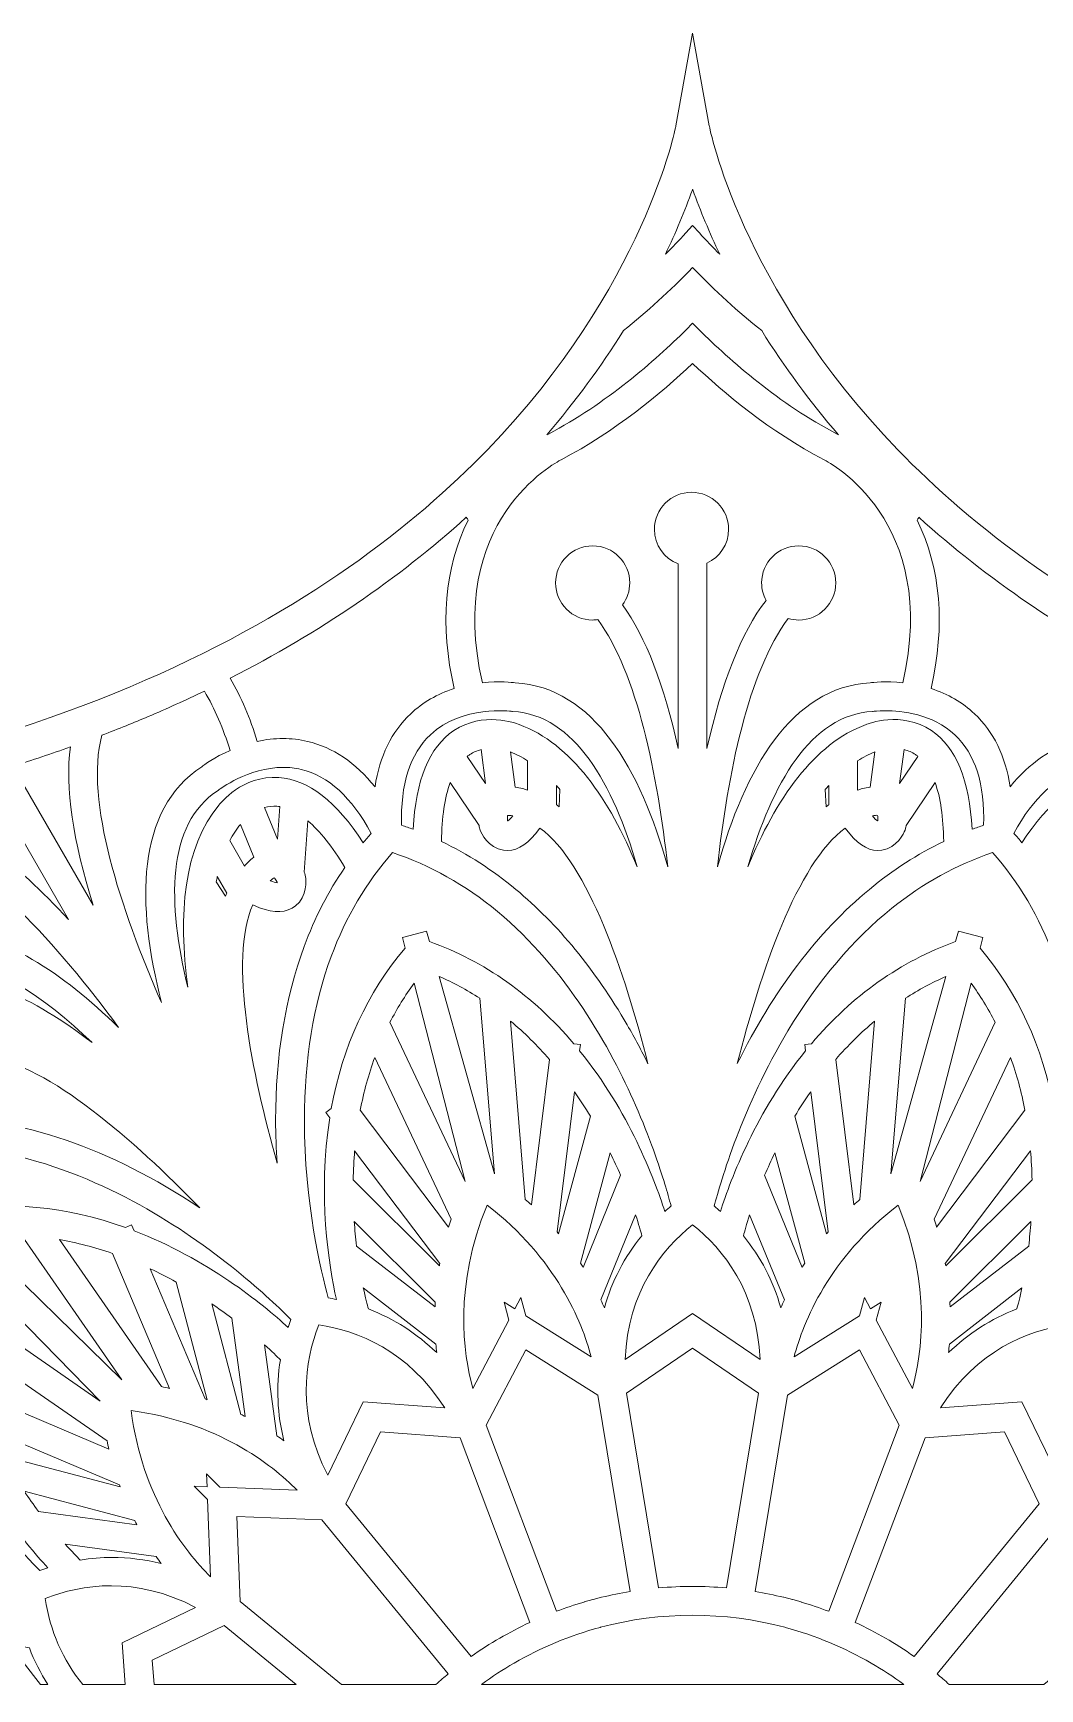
# Model space of a CAD drawing. Extents: x 207 to 1713, y -1033 to -34.
# Drawn here: x 1229.2 to 1391.5, y -301.2 to -34.3 of the extents above; entities that cross this region are included whole.
import ezdxf

# ---------------------------------------------------------------- set-up
doc = ezdxf.new("R2010")
doc.units = 0
doc.header["$MEASUREMENT"] = 0
doc.layers.add('Layer 1', color=7, linetype='Continuous', lineweight=0)

# ---------------------------------------------------------------- blocks, each defined once
blk = doc.blocks.new('Block_6')
at = {"layer": 'Layer 1'}
for points, knots in [([(1712.47, -303.02), (1712.44, -302.59), (1709.79, -269.26), (1685.66, -235.3), (1671.5, -215.36), (1652.81, -199.09), (1630.13, -186.93), (1601.89, -171.79), (1567.35, -163.04), (1527.46, -160.92), (1439.06, -156.22), (1392.28, -126.01), (1368.61, -101.48), (1343.25, -75.2), (1338.27, -49.52), (1338.22, -49.27), (1338.22, -49.27), (1335.54, -34.34), (1335.54, -34.34), (1335.54, -34.34), (1332.85, -49.27), (1332.85, -49.27), (1332.8, -49.52), (1327.82, -75.2), (1302.46, -101.48), (1278.79, -126.01), (1232.01, -156.22), (1143.61, -160.92), (1103.72, -163.04), (1069.18, -171.79), (1040.94, -186.93), (1018.26, -199.09), (999.57, -215.36), (985.41, -235.3), (961.24, -269.31), (958.62, -302.69), (958.6, -303.02), (958.6, -303.02), (958.39, -305.95), (958.39, -305.95), (958.39, -305.95), (1712.68, -305.95), (1712.68, -305.95), (1712.68, -305.95), (1712.47, -303.02), (1712.47, -303.02)], [0, 0, 0, 0, 1, 1, 1, 2, 2, 2, 3, 3, 3, 4, 4, 4, 5, 5, 5, 6, 6, 6, 7, 7, 7, 8, 8, 8, 9, 9, 9, 10, 10, 10, 11, 11, 11, 12, 12, 12, 13, 13, 13, 14, 14, 14, 15, 15, 15, 15]), ([(1335.5, -59.57), (1335.51, -59.56), (1335.52, -59.54), (1335.54, -59.52), (1335.55, -59.54), (1335.56, -59.55), (1335.57, -59.57), (1336.8, -63.02), (1338.26, -66.5), (1339.92, -69.99), (1338.82, -68.87), (1337.72, -67.73), (1336.64, -66.55), (1336.64, -66.55), (1335.54, -65.35), (1335.54, -65.35), (1335.54, -65.35), (1334.44, -66.55), (1334.44, -66.55), (1333.35, -67.73), (1332.25, -68.87), (1331.15, -69.99), (1332.81, -66.51), (1334.27, -63.02), (1335.5, -59.57)], [0, 0, 0, 0, 1, 1, 1, 2, 2, 2, 3, 3, 3, 4, 4, 4, 5, 5, 5, 6, 6, 6, 7, 7, 7, 8, 8, 8, 8]), ([(1335.54, -72.13), (1339.18, -75.89), (1342.92, -79.3), (1346.68, -82.28), (1350.31, -88.1), (1354.46, -93.74), (1359.05, -99.09), (1358.91, -99.01), (1358.83, -98.97), (1358.83, -98.97), (1349.51, -94.09), (1341.59, -87.13), (1336.59, -82.15), (1336.59, -82.15), (1335.54, -81.1), (1335.54, -81.1), (1335.54, -81.1), (1334.48, -82.15), (1334.48, -82.15), (1329.48, -87.13), (1321.56, -94.09), (1312.28, -98.95), (1312.28, -98.95), (1312.19, -99), (1312.02, -99.09), (1316.61, -93.74), (1320.76, -88.1), (1324.39, -82.29), (1328.15, -79.3), (1331.89, -75.89), (1335.54, -72.13)], [0, 0, 0, 0, 1, 1, 1, 2, 2, 2, 3, 3, 3, 4, 4, 4, 5, 5, 5, 6, 6, 6, 7, 7, 7, 8, 8, 8, 9, 9, 9, 10, 10, 10, 10]), ([(1314.34, -103.11), (1314.34, -103.11), (1314.37, -103.09), (1314.37, -103.09), (1323.05, -98.55), (1330.51, -92.33), (1335.54, -87.59), (1340.56, -92.33), (1348.02, -98.55), (1356.73, -103.11), (1357.51, -103.5), (1375.45, -112.87), (1369.43, -139.04), (1366.68, -138.74), (1364.59, -138.98), (1364.15, -139.04), (1351.46, -139.78), (1343.97, -152.91), (1339.54, -168.72), (1341.2, -153.72), (1344.49, -137.27), (1350.96, -128.68), (1351.49, -128.84), (1352.06, -128.93), (1352.64, -128.93), (1355.93, -128.93), (1358.62, -126.25), (1358.62, -122.95), (1358.62, -119.65), (1355.93, -116.97), (1352.64, -116.97), (1349.34, -116.97), (1346.66, -119.65), (1346.66, -122.95), (1346.66, -123.97), (1346.92, -124.92), (1347.37, -125.76), (1343.38, -130.99), (1340.2, -138.97), (1337.85, -149.63), (1337.85, -149.63), (1337.85, -119.74), (1337.85, -119.74), (1339.91, -118.8), (1341.34, -116.72), (1341.34, -114.31), (1341.34, -111.02), (1338.66, -108.34), (1335.36, -108.34), (1332.07, -108.34), (1329.38, -111.02), (1329.38, -114.31), (1329.38, -116.86), (1330.98, -119.03), (1333.22, -119.89), (1333.22, -119.89), (1333.22, -149.63), (1333.22, -149.63), (1330.98, -139.45), (1327.98, -131.71), (1324.25, -126.48), (1324.97, -125.49), (1325.41, -124.27), (1325.41, -122.95), (1325.41, -119.65), (1322.73, -116.97), (1319.43, -116.97), (1316.13, -116.97), (1313.45, -119.65), (1313.45, -122.95), (1313.45, -126.25), (1316.13, -128.93), (1319.43, -128.93), (1319.71, -128.93), (1319.98, -128.9), (1320.25, -128.87), (1326.63, -137.5), (1329.88, -153.83), (1331.53, -168.71), (1327.11, -152.91), (1319.61, -139.78), (1306.92, -139.04), (1306.48, -138.98), (1304.39, -138.74), (1301.65, -139.04), (1295.63, -112.92), (1313.51, -103.53), (1314.34, -103.11)], [0, 0, 0, 0, 1, 1, 1, 2, 2, 2, 3, 3, 3, 4, 4, 4, 5, 5, 5, 6, 6, 6, 7, 7, 7, 8, 8, 8, 9, 9, 9, 10, 10, 10, 11, 11, 11, 12, 12, 12, 13, 13, 13, 14, 14, 14, 15, 15, 15, 16, 16, 16, 17, 17, 17, 18, 18, 18, 19, 19, 19, 20, 20, 20, 21, 21, 21, 22, 22, 22, 23, 23, 23, 24, 24, 24, 25, 25, 25, 26, 26, 26, 27, 27, 27, 28, 28, 28, 29, 29, 29, 29]), ([(1297.1, -139.98), (1294.39, -140.85), (1292.03, -142.21), (1290.09, -144.04), (1287.02, -146.92), (1285.1, -150.87), (1284.34, -155.81), (1281.21, -151.91), (1277.57, -149.45), (1273.47, -148.49), (1272.18, -148.18), (1270.85, -148.03), (1269.49, -148.03), (1268.14, -148.03), (1266.76, -148.18), (1265.37, -148.49), (1264.22, -144.77), (1262.76, -141.36), (1261.01, -138.31), (1275.34, -130.99), (1288.12, -122.27), (1299.06, -112.37), (1299.18, -112.53), (1299.28, -112.68), (1299.36, -112.82), (1295.52, -120.61), (1294.76, -129.74), (1297.1, -139.98)], [0, 0, 0, 0, 1, 1, 1, 2, 2, 2, 3, 3, 3, 4, 4, 4, 5, 5, 5, 6, 6, 6, 7, 7, 7, 8, 8, 8, 9, 9, 9, 9]), ([(1371.71, -112.82), (1371.8, -112.68), (1371.9, -112.53), (1372.01, -112.37), (1382.95, -122.27), (1395.73, -130.99), (1410.06, -138.31), (1408.31, -141.36), (1406.85, -144.77), (1405.7, -148.49), (1402.91, -147.88), (1400.19, -147.88), (1397.6, -148.49), (1393.5, -149.45), (1389.86, -151.91), (1386.73, -155.8), (1385.97, -150.86), (1384.05, -146.92), (1380.98, -144.04), (1379.04, -142.21), (1376.68, -140.85), (1373.97, -139.98), (1376.31, -129.74), (1375.55, -120.61), (1371.71, -112.82)], [0, 0, 0, 0, 1, 1, 1, 2, 2, 2, 3, 3, 3, 4, 4, 4, 5, 5, 5, 6, 6, 6, 7, 7, 7, 8, 8, 8, 8]), ([(1256.4, -152.58), (1245.78, -159.56), (1245.85, -174.68), (1249.92, -190.58), (1243.33, -175.55), (1237.53, -158.05), (1240.3, -147.5), (1243.02, -146.46), (1245.49, -145.47), (1247.8, -144.49), (1250.75, -143.23), (1253.79, -141.85), (1256.84, -140.38), (1258.5, -143.22), (1259.89, -146.43), (1260.97, -149.94), (1258.43, -151.06), (1256.75, -152.3), (1256.4, -152.58)], [0, 0, 0, 0, 1, 1, 1, 2, 2, 2, 3, 3, 3, 4, 4, 4, 5, 5, 5, 6, 6, 6, 6]), ([(1306.53, -143.66), (1316.51, -144.21), (1322.73, -155.33), (1326.62, -168.72), (1322.15, -157.79), (1316, -148.87), (1307.56, -145.76), (1307.06, -145.56), (1301.78, -143.59), (1297.04, -146.76), (1293.07, -149.42), (1290.87, -154.76), (1290.49, -162.66), (1289.88, -162.43), (1289.25, -162.22), (1288.62, -162.01), (1288.43, -155.41), (1289.98, -150.51), (1293.26, -147.43), (1298.37, -142.62), (1306.33, -143.64), (1306.41, -143.65), (1306.41, -143.65), (1306.53, -143.66), (1306.53, -143.66)], [0, 0, 0, 0, 1, 1, 1, 2, 2, 2, 3, 3, 3, 4, 4, 4, 5, 5, 5, 6, 6, 6, 7, 7, 7, 8, 8, 8, 8]), ([(1380.58, -162.66), (1380.2, -154.76), (1378.01, -149.42), (1374.04, -146.76), (1374.04, -146.76), (1374.04, -146.76), (1374.04, -146.76), (1369.15, -143.49), (1363.71, -145.68), (1363.54, -145.76), (1355.09, -148.85), (1348.93, -157.78), (1344.45, -168.72), (1348.34, -155.33), (1354.57, -144.21), (1364.54, -143.66), (1364.54, -143.66), (1364.66, -143.65), (1364.66, -143.65), (1364.69, -143.64), (1365.42, -143.55), (1366.58, -143.55), (1369.27, -143.55), (1374.24, -144.06), (1377.81, -147.43), (1381.09, -150.51), (1382.65, -155.41), (1382.45, -162.01), (1381.82, -162.22), (1381.2, -162.43), (1380.58, -162.66)], [0, 0, 0, 0, 1, 1, 1, 2, 2, 2, 3, 3, 3, 4, 4, 4, 5, 5, 5, 6, 6, 6, 7, 7, 7, 8, 8, 8, 9, 9, 9, 10, 10, 10, 10]), ([(1238.92, -174.9), (1238.92, -174.9), (1225.98, -152.49), (1225.98, -152.49), (1229.08, -151.52), (1232.18, -150.48), (1235.23, -149.38), (1234.38, -155.92), (1235.61, -164.46), (1238.92, -174.9)], [0, 0, 0, 0, 1, 1, 1, 2, 2, 2, 3, 3, 3, 3]), ([(1299.22, -150.91), (1299.35, -150.81), (1299.47, -150.71), (1299.61, -150.62), (1300.16, -150.25), (1300.77, -149.98), (1301.43, -149.82), (1301.43, -149.82), (1302.16, -155.28), (1302.16, -155.28), (1302.16, -155.28), (1299.22, -150.91), (1299.22, -150.91)], [0, 0, 0, 0, 1, 1, 1, 2, 2, 2, 3, 3, 3, 4, 4, 4, 4]), ([(1308.94, -156.36), (1308.51, -156.2), (1307.78, -155.97), (1306.92, -155.85), (1306.92, -155.85), (1306.16, -150.2), (1306.16, -150.2), (1307.1, -150.56), (1308.03, -151.03), (1308.94, -151.61), (1308.94, -151.61), (1308.94, -156.36), (1308.94, -156.36)], [0, 0, 0, 0, 1, 1, 1, 2, 2, 2, 3, 3, 3, 4, 4, 4, 4]), ([(1362.13, -156.36), (1362.13, -156.36), (1362.13, -151.61), (1362.13, -151.61), (1363.03, -151.04), (1363.96, -150.57), (1364.91, -150.2), (1364.91, -150.2), (1364.15, -155.85), (1364.15, -155.85), (1363.3, -155.97), (1362.56, -156.2), (1362.13, -156.36)], [0, 0, 0, 0, 1, 1, 1, 2, 2, 2, 3, 3, 3, 4, 4, 4, 4]), ([(1368.91, -155.28), (1368.91, -155.28), (1369.64, -149.82), (1369.64, -149.82), (1370.31, -149.98), (1370.92, -150.25), (1371.47, -150.62), (1371.6, -150.71), (1371.73, -150.81), (1371.86, -150.91), (1371.86, -150.91), (1368.91, -155.28), (1368.91, -155.28)], [0, 0, 0, 0, 1, 1, 1, 2, 2, 2, 3, 3, 3, 4, 4, 4, 4]), ([(1416.91, -188.09), (1418.49, -176.4), (1417.62, -165.62), (1411.88, -158.74), (1411.73, -158.55), (1408.39, -154.3), (1402.95, -154.3), (1402.72, -154.3), (1402.49, -154.3), (1402.25, -154.32), (1397.48, -154.64), (1392.91, -158.17), (1388.63, -164.82), (1388.21, -164.32), (1387.78, -163.81), (1387.34, -163.32), (1390.47, -157.51), (1394.27, -154.04), (1398.64, -153.01), (1405.5, -151.39), (1411.86, -156.26), (1411.91, -156.3), (1411.91, -156.3), (1412.02, -156.38), (1412.02, -156.38), (1420.38, -161.85), (1420.22, -174.57), (1416.91, -188.09)], [0, 0, 0, 0, 1, 1, 1, 2, 2, 2, 3, 3, 3, 4, 4, 4, 5, 5, 5, 6, 6, 6, 7, 7, 7, 8, 8, 8, 9, 9, 9, 9]), ([(1211.6, -160.21), (1211.6, -160.21), (1210.16, -159.82), (1210.16, -159.82), (1210.16, -159.82), (1208.96, -164.3), (1208.96, -164.3), (1208.96, -164.3), (1210.4, -164.69), (1210.4, -164.69), (1220.94, -167.51), (1233.23, -181.32), (1242.98, -194.58), (1233.99, -185.78), (1224.21, -179.26), (1215.02, -179.26), (1212.23, -179.26), (1209.49, -179.86), (1206.84, -181.19), (1206.44, -181.35), (1204.52, -182.18), (1202.26, -183.83), (1195.51, -176.58), (1191.98, -168.86), (1191.75, -160.87), (1193.71, -160.51), (1195.55, -160.16), (1197.35, -159.8), (1198.09, -160.77), (1199.13, -161.46), (1200.34, -161.79), (1201.78, -162.17), (1203.29, -161.98), (1204.59, -161.23), (1205.96, -160.44), (1206.9, -159.14), (1207.24, -157.64), (1211.93, -156.52), (1216.69, -155.26), (1221.43, -153.86), (1221.43, -153.86), (1234.91, -177.21), (1234.91, -177.21), (1226.25, -167.74), (1218.44, -162.04), (1211.6, -160.21)], [0, 0, 0, 0, 1, 1, 1, 2, 2, 2, 3, 3, 3, 4, 4, 4, 5, 5, 5, 6, 6, 6, 7, 7, 7, 8, 8, 8, 9, 9, 9, 10, 10, 10, 11, 11, 11, 12, 12, 12, 13, 13, 13, 14, 14, 14, 15, 15, 15, 15]), ([(1283.73, -163.32), (1283.29, -163.81), (1282.86, -164.31), (1282.44, -164.82), (1278.16, -158.17), (1273.59, -154.64), (1268.82, -154.32), (1262.96, -153.93), (1259.34, -158.55), (1259.23, -158.7), (1253.46, -165.61), (1252.59, -176.42), (1254.17, -188.12), (1250.85, -174.59), (1250.68, -161.85), (1259.04, -156.38), (1259.04, -156.38), (1259.14, -156.31), (1259.14, -156.31), (1259.2, -156.27), (1263.91, -152.68), (1269.56, -152.68), (1270.49, -152.68), (1271.45, -152.78), (1272.42, -153.01), (1276.8, -154.04), (1280.6, -157.51), (1283.73, -163.32)], [0, 0, 0, 0, 1, 1, 1, 2, 2, 2, 3, 3, 3, 4, 4, 4, 5, 5, 5, 6, 6, 6, 7, 7, 7, 8, 8, 8, 9, 9, 9, 9]), ([(1305.04, -166.03), (1306.83, -166.29), (1308.57, -165.4), (1310.19, -163.37), (1310.19, -163.37), (1310.93, -162.45), (1310.93, -162.45), (1318.71, -168.13), (1324.63, -185.88), (1328.34, -200.44), (1327.33, -198.4), (1326.22, -196.3), (1324.99, -194.19), (1319.84, -185.29), (1313.79, -177.94), (1307.03, -172.34), (1303.29, -169.24), (1299.27, -166.65), (1295.07, -164.62), (1295.11, -160.72), (1295.58, -157.54), (1296.46, -155.12), (1296.46, -155.12), (1301.12, -162.02), (1301.12, -162.02), (1301.12, -162.1), (1301.13, -162.18), (1301.15, -162.26), (1301.15, -162.26), (1301.29, -162.78), (1301.29, -162.78), (1301.48, -163.26), (1302.55, -165.66), (1305.04, -166.03)], [0, 0, 0, 0, 1, 1, 1, 2, 2, 2, 3, 3, 3, 4, 4, 4, 5, 5, 5, 6, 6, 6, 7, 7, 7, 8, 8, 8, 9, 9, 9, 10, 10, 10, 11, 11, 11, 11]), ([(1313.58, -158.7), (1313.58, -158.7), (1313.58, -155.61), (1313.58, -155.61), (1313.77, -155.82), (1313.96, -156.04), (1314.15, -156.26), (1314.15, -156.26), (1314.01, -159.03), (1314.01, -159.03), (1313.87, -158.92), (1313.72, -158.81), (1313.58, -158.7)], [0, 0, 0, 0, 1, 1, 1, 2, 2, 2, 3, 3, 3, 4, 4, 4, 4]), ([(1366.03, -166.03), (1368.51, -165.66), (1369.59, -163.26), (1369.78, -162.79), (1369.78, -162.79), (1369.93, -162.25), (1369.93, -162.25), (1369.94, -162.17), (1369.95, -162.1), (1369.96, -162.02), (1369.96, -162.02), (1374.62, -155.12), (1374.62, -155.12), (1375.5, -157.54), (1375.96, -160.72), (1376.01, -164.62), (1371.8, -166.65), (1367.78, -169.24), (1364.04, -172.34), (1355.67, -179.27), (1348.52, -188.7), (1342.74, -200.42), (1346.45, -185.86), (1352.37, -168.13), (1360.14, -162.45), (1360.14, -162.45), (1360.88, -163.37), (1360.88, -163.37), (1362.51, -165.4), (1364.23, -166.29), (1366.03, -166.03)], [0, 0, 0, 0, 1, 1, 1, 2, 2, 2, 3, 3, 3, 4, 4, 4, 5, 5, 5, 6, 6, 6, 7, 7, 7, 8, 8, 8, 9, 9, 9, 10, 10, 10, 10]), ([(1356.92, -156.26), (1357.11, -156.04), (1357.3, -155.82), (1357.49, -155.61), (1357.49, -155.61), (1357.49, -158.7), (1357.49, -158.7), (1357.35, -158.81), (1357.21, -158.92), (1357.06, -159.03), (1357.06, -159.03), (1356.92, -156.26), (1356.92, -156.26)], [0, 0, 0, 0, 1, 1, 1, 2, 2, 2, 3, 3, 3, 4, 4, 4, 4]), ([(1268.64, -164.26), (1268.64, -164.26), (1266.54, -159.16), (1266.54, -159.16), (1267.2, -158.98), (1267.86, -158.91), (1268.53, -158.95), (1268.68, -158.96), (1268.84, -158.98), (1269.01, -159.01), (1269.01, -159.01), (1268.64, -164.26), (1268.64, -164.26)], [0, 0, 0, 0, 1, 1, 1, 2, 2, 2, 3, 3, 3, 4, 4, 4, 4]), ([(1268.55, -216.46), (1264.48, -201.99), (1260.74, -183.67), (1264.63, -174.86), (1264.63, -174.86), (1265.73, -175.29), (1265.73, -175.29), (1268.15, -176.23), (1270.1, -176.14), (1271.52, -175.01), (1273.49, -173.45), (1273.22, -170.83), (1273.15, -170.33), (1273.15, -170.33), (1273.01, -169.79), (1273.01, -169.79), (1272.98, -169.72), (1272.95, -169.65), (1272.92, -169.58), (1272.92, -169.58), (1273.5, -161.27), (1273.5, -161.27), (1275.47, -162.93), (1277.47, -165.45), (1279.46, -168.81), (1276.81, -172.69), (1274.62, -176.96), (1272.92, -181.55), (1269.87, -189.81), (1268.32, -199.22), (1268.32, -209.53), (1268.32, -211.91), (1268.41, -214.23), (1268.55, -216.46)], [0, 0, 0, 0, 1, 1, 1, 2, 2, 2, 3, 3, 3, 4, 4, 4, 5, 5, 5, 6, 6, 6, 7, 7, 7, 8, 8, 8, 9, 9, 9, 10, 10, 10, 11, 11, 11, 11]), ([(1263.31, -168.59), (1263.31, -168.59), (1260.93, -164.47), (1260.93, -164.47), (1261.43, -163.53), (1262, -162.66), (1262.64, -161.86), (1262.64, -161.86), (1264.81, -167.14), (1264.81, -167.14), (1264.12, -167.67), (1263.6, -168.24), (1263.31, -168.59)], [0, 0, 0, 0, 1, 1, 1, 2, 2, 2, 3, 3, 3, 4, 4, 4, 4]), ([(1306.55, -160.5), (1306.2, -160.93), (1305.93, -161.18), (1305.74, -161.31), (1305.73, -161.29), (1305.71, -161.27), (1305.7, -161.25), (1305.66, -160.84), (1305.69, -160.57), (1305.72, -160.43), (1305.91, -160.41), (1306.22, -160.43), (1306.55, -160.5)], [0, 0, 0, 0, 1, 1, 1, 2, 2, 2, 3, 3, 3, 4, 4, 4, 4]), ([(1365.37, -161.25), (1365.36, -161.27), (1365.34, -161.29), (1365.33, -161.31), (1365.15, -161.18), (1364.87, -160.92), (1364.52, -160.49), (1364.87, -160.42), (1365.19, -160.39), (1365.35, -160.41), (1365.38, -160.55), (1365.41, -160.81), (1365.37, -161.25)], [0, 0, 0, 0, 1, 1, 1, 2, 2, 2, 3, 3, 3, 4, 4, 4, 4]), ([(1326.34, -207.13), (1328.62, -212.33), (1330.17, -216.92), (1331.06, -219.86), (1331.43, -221.09), (1331.77, -222.27), (1332.06, -223.37), (1331.72, -223.66), (1331.38, -223.96), (1331.04, -224.26), (1329.35, -218.89), (1325.26, -208.16), (1317.33, -198.36), (1317.33, -198.36), (1317.46, -197.34), (1317.46, -197.34), (1317.46, -197.34), (1316.38, -197.21), (1316.38, -197.21), (1309.79, -189.44), (1301.97, -183.91), (1293.13, -180.76), (1293.13, -180.76), (1292.66, -179.06), (1292.66, -179.06), (1292.66, -179.06), (1288.76, -180.1), (1288.76, -180.1), (1288.76, -180.1), (1289.2, -181.81), (1289.2, -181.81), (1283.12, -188.96), (1279.11, -197.66), (1277.29, -207.68), (1277.29, -207.68), (1276.44, -208.33), (1276.44, -208.33), (1276.44, -208.33), (1277.05, -209.14), (1277.05, -209.14), (1275.07, -221.59), (1276.9, -232.94), (1278.12, -238.44), (1277.68, -238.35), (1277.24, -238.26), (1276.8, -238.18), (1275.63, -233.97), (1272.96, -222.84), (1272.96, -209.53), (1272.96, -199.77), (1274.41, -190.9), (1277.28, -183.16), (1279.62, -176.82), (1282.95, -171.19), (1287.18, -166.41), (1293.21, -168.43), (1298.89, -171.62), (1304.07, -175.91), (1315.2, -185.13), (1322.32, -197.97), (1326.34, -207.13)], [0, 0, 0, 0, 1, 1, 1, 2, 2, 2, 3, 3, 3, 4, 4, 4, 5, 5, 5, 6, 6, 6, 7, 7, 7, 8, 8, 8, 9, 9, 9, 10, 10, 10, 11, 11, 11, 12, 12, 12, 13, 13, 13, 14, 14, 14, 15, 15, 15, 16, 16, 16, 17, 17, 17, 18, 18, 18, 19, 19, 19, 20, 20, 20, 20]), ([(1393.79, -183.16), (1396.66, -190.9), (1398.11, -199.77), (1398.11, -209.53), (1398.11, -218.21), (1396.94, -225.99), (1395.95, -230.98), (1395.39, -233.81), (1394.84, -236.06), (1394.47, -237.44), (1394.4, -237.71), (1394.33, -237.96), (1394.27, -238.18), (1393.83, -238.26), (1393.39, -238.35), (1392.95, -238.44), (1394.17, -232.94), (1396, -221.59), (1394.02, -209.14), (1394.02, -209.14), (1394.64, -208.34), (1394.64, -208.34), (1394.64, -208.34), (1393.78, -207.68), (1393.78, -207.68), (1391.96, -197.66), (1387.95, -188.96), (1381.87, -181.81), (1381.87, -181.81), (1382.31, -180.1), (1382.31, -180.1), (1382.31, -180.1), (1378.42, -179.06), (1378.42, -179.06), (1378.42, -179.06), (1377.94, -180.76), (1377.94, -180.76), (1369.1, -183.91), (1361.28, -189.44), (1354.69, -197.21), (1354.69, -197.21), (1353.62, -197.34), (1353.62, -197.34), (1353.62, -197.34), (1353.75, -198.35), (1353.75, -198.35), (1345.82, -208.15), (1341.73, -218.89), (1340.03, -224.26), (1339.7, -223.96), (1339.36, -223.66), (1339.02, -223.37), (1340.05, -219.42), (1343.59, -207.29), (1350.9, -195.15), (1355.77, -187.05), (1361.42, -180.39), (1367.67, -175.36), (1372.67, -171.35), (1378.13, -168.34), (1383.89, -166.41), (1388.12, -171.19), (1391.45, -176.82), (1393.79, -183.16)], [0, 0, 0, 0, 1, 1, 1, 2, 2, 2, 3, 3, 3, 4, 4, 4, 5, 5, 5, 6, 6, 6, 7, 7, 7, 8, 8, 8, 9, 9, 9, 10, 10, 10, 11, 11, 11, 12, 12, 12, 13, 13, 13, 14, 14, 14, 15, 15, 15, 16, 16, 16, 17, 17, 17, 18, 18, 18, 19, 19, 19, 20, 20, 20, 21, 21, 21, 21]), ([(1258.75, -171.11), (1258.8, -170.82), (1258.86, -170.53), (1258.92, -170.26), (1258.92, -170.26), (1260.46, -172.93), (1260.46, -172.93), (1260.39, -173.1), (1260.32, -173.27), (1260.26, -173.44), (1260.26, -173.44), (1258.75, -171.11), (1258.75, -171.11)], [0, 0, 0, 0, 1, 1, 1, 2, 2, 2, 3, 3, 3, 4, 4, 4, 4]), ([(1268.56, -171.28), (1268.33, -171.25), (1267.96, -171.17), (1267.45, -170.97), (1267.71, -170.74), (1267.97, -170.55), (1268.12, -170.49), (1268.21, -170.59), (1268.38, -170.8), (1268.56, -171.2), (1268.56, -171.22), (1268.56, -171.25), (1268.56, -171.28)], [0, 0, 0, 0, 1, 1, 1, 2, 2, 2, 3, 3, 3, 4, 4, 4, 4]), ([(1208.68, -185.45), (1208.68, -185.45), (1208.81, -185.39), (1208.81, -185.39), (1210.79, -184.39), (1212.87, -183.93), (1215.02, -183.93), (1222.55, -183.93), (1230.91, -189.54), (1238.73, -197.04), (1229.39, -189.82), (1219.61, -185.17), (1210.74, -186.7), (1210.19, -186.78), (1204.64, -187.73), (1202.14, -192.82), (1200.03, -197.11), (1200.8, -202.84), (1204.42, -209.88), (1203.77, -209.98), (1203.12, -210.1), (1202.48, -210.24), (1199, -204.62), (1197.9, -199.6), (1199.2, -195.29), (1201.22, -188.56), (1208.62, -185.47), (1208.68, -185.45)], [0, 0, 0, 0, 1, 1, 1, 2, 2, 2, 3, 3, 3, 4, 4, 4, 5, 5, 5, 6, 6, 6, 7, 7, 7, 8, 8, 8, 9, 9, 9, 9]), ([(1294.7, -186.37), (1296.96, -187.37), (1299.14, -188.55), (1301.23, -189.89), (1301.23, -189.89), (1303.58, -218.18), (1303.58, -218.18), (1303.58, -218.18), (1294.7, -186.37), (1294.7, -186.37)], [0, 0, 0, 0, 1, 1, 1, 2, 2, 2, 3, 3, 3, 3]), ([(1367.5, -218.18), (1367.5, -218.18), (1369.84, -189.89), (1369.84, -189.89), (1371.93, -188.55), (1374.12, -187.37), (1376.38, -186.37), (1376.38, -186.37), (1367.5, -218.18), (1367.5, -218.18)], [0, 0, 0, 0, 1, 1, 1, 2, 2, 2, 3, 3, 3, 3]), ([(1286.75, -193.77), (1287.89, -191.56), (1289.19, -189.45), (1290.65, -187.45), (1290.65, -187.45), (1298.87, -219.44), (1298.87, -219.44), (1298.87, -219.44), (1286.75, -193.77), (1286.75, -193.77)], [0, 0, 0, 0, 1, 1, 1, 2, 2, 2, 3, 3, 3, 3]), ([(1372.2, -219.44), (1372.2, -219.44), (1380.42, -187.45), (1380.42, -187.45), (1381.88, -189.45), (1383.18, -191.56), (1384.32, -193.77), (1384.32, -193.77), (1372.2, -219.44), (1372.2, -219.44)], [0, 0, 0, 0, 1, 1, 1, 2, 2, 2, 3, 3, 3, 3]), ([(1309.56, -223.21), (1309.24, -222.91), (1308.91, -222.61), (1308.57, -222.31), (1308.57, -222.31), (1306.19, -193.57), (1306.19, -193.57), (1308.4, -195.42), (1310.5, -197.5), (1312.47, -199.77), (1312.47, -199.77), (1309.56, -223.21), (1309.56, -223.21)], [0, 0, 0, 0, 1, 1, 1, 2, 2, 2, 3, 3, 3, 4, 4, 4, 4]), ([(1362.5, -222.31), (1362.17, -222.61), (1361.84, -222.91), (1361.52, -223.21), (1361.52, -223.21), (1358.6, -199.77), (1358.6, -199.77), (1360.57, -197.5), (1362.67, -195.42), (1364.88, -193.57), (1364.88, -193.57), (1362.5, -222.31), (1362.5, -222.31)], [0, 0, 0, 0, 1, 1, 1, 2, 2, 2, 3, 3, 3, 4, 4, 4, 4]), ([(1218.7, -205.5), (1220.39, -204.84), (1221.44, -203.2), (1221.83, -200.63), (1221.83, -200.63), (1222.01, -199.46), (1222.01, -199.46), (1231.59, -200.49), (1245.59, -212.9), (1256.08, -223.65), (1241.61, -214.01), (1227.3, -209.12), (1213.52, -209.11), (1212.17, -209.11), (1210.78, -209.17), (1209.36, -209.28), (1207.45, -205.88), (1206.26, -202.89), (1205.81, -200.35), (1205.81, -200.35), (1213.3, -204), (1213.3, -204), (1213.35, -204.06), (1213.39, -204.12), (1213.44, -204.18), (1213.44, -204.18), (1213.83, -204.58), (1213.83, -204.58), (1214.24, -204.89), (1216.37, -206.43), (1218.7, -205.5)], [0, 0, 0, 0, 1, 1, 1, 2, 2, 2, 3, 3, 3, 4, 4, 4, 5, 5, 5, 6, 6, 6, 7, 7, 7, 8, 8, 8, 9, 9, 9, 10, 10, 10, 10]), ([(1296.6, -225.52), (1296.46, -225.94), (1296.33, -226.37), (1296.2, -226.79), (1296.2, -226.79), (1281.96, -207.95), (1281.96, -207.95), (1282.52, -204.99), (1283.31, -202.14), (1284.29, -199.43), (1284.29, -199.43), (1296.6, -225.52), (1296.6, -225.52)], [0, 0, 0, 0, 1, 1, 1, 2, 2, 2, 3, 3, 3, 4, 4, 4, 4]), ([(1389.11, -207.95), (1389.11, -207.95), (1374.87, -226.79), (1374.87, -226.79), (1374.74, -226.37), (1374.61, -225.94), (1374.47, -225.52), (1374.47, -225.52), (1386.78, -199.43), (1386.78, -199.43), (1387.76, -202.14), (1388.55, -204.99), (1389.11, -207.95)], [0, 0, 0, 0, 1, 1, 1, 2, 2, 2, 3, 3, 3, 4, 4, 4, 4]), ([(1313.69, -227.56), (1313.69, -227.56), (1316.5, -204.96), (1316.5, -204.96), (1317.39, -206.23), (1318.25, -207.55), (1319.06, -208.91), (1319.06, -208.91), (1313.93, -227.85), (1313.93, -227.85), (1313.85, -227.75), (1313.77, -227.65), (1313.69, -227.56)], [0, 0, 0, 0, 1, 1, 1, 2, 2, 2, 3, 3, 3, 4, 4, 4, 4]), ([(1357.14, -227.85), (1357.14, -227.85), (1352.01, -208.91), (1352.01, -208.91), (1352.83, -207.55), (1353.68, -206.23), (1354.57, -204.96), (1354.57, -204.96), (1357.38, -227.56), (1357.38, -227.56), (1357.3, -227.66), (1357.22, -227.75), (1357.14, -227.85)], [0, 0, 0, 0, 1, 1, 1, 2, 2, 2, 3, 3, 3, 4, 4, 4, 4]), ([(1202.41, -224.86), (1202.41, -221.5), (1202.75, -218.11), (1203.43, -214.78), (1206.76, -214.1), (1210.15, -213.75), (1213.52, -213.75), (1213.53, -213.75), (1213.53, -213.75), (1213.54, -213.75), (1229.97, -213.75), (1244.95, -221.65), (1254.62, -228.27), (1260.14, -232.05), (1264.56, -235.82), (1267.3, -238.33), (1268.85, -239.74), (1270.02, -240.9), (1270.74, -241.63), (1270.75, -241.64), (1270.76, -241.65), (1270.77, -241.66), (1270.62, -242.08), (1270.47, -242.51), (1270.34, -242.94), (1266.18, -239.13), (1257.27, -231.88), (1245.5, -227.36), (1245.5, -227.36), (1245.1, -226.42), (1245.1, -226.42), (1245.1, -226.42), (1244.11, -226.84), (1244.11, -226.84), (1234.52, -223.41), (1224.98, -222.52), (1215.75, -224.22), (1215.75, -224.22), (1214.49, -222.98), (1214.49, -222.98), (1214.49, -222.98), (1211.64, -225.83), (1211.64, -225.83), (1211.64, -225.83), (1212.87, -227.09), (1212.87, -227.09), (1211.18, -236.33), (1212.06, -245.86), (1215.5, -255.45), (1215.5, -255.45), (1215.08, -256.45), (1215.08, -256.45), (1215.08, -256.45), (1216.02, -256.84), (1216.02, -256.84), (1220.53, -268.61), (1227.79, -277.52), (1231.59, -281.68), (1231.16, -281.82), (1230.74, -281.96), (1230.32, -282.11), (1227.86, -279.69), (1221.99, -273.55), (1216.24, -264.95), (1209.93, -255.51), (1202.41, -240.89), (1202.41, -224.86)], [0, 0, 0, 0, 1, 1, 1, 2, 2, 2, 3, 3, 3, 4, 4, 4, 5, 5, 5, 6, 6, 6, 7, 7, 7, 8, 8, 8, 9, 9, 9, 10, 10, 10, 11, 11, 11, 12, 12, 12, 13, 13, 13, 14, 14, 14, 15, 15, 15, 16, 16, 16, 17, 17, 17, 18, 18, 18, 19, 19, 19, 20, 20, 20, 21, 21, 21, 22, 22, 22, 22]), ([(1294.8, -232.62), (1294.77, -232.74), (1294.75, -232.87), (1294.73, -232.99), (1294.73, -232.99), (1280.82, -219.16), (1280.82, -219.16), (1280.85, -217.58), (1280.93, -216), (1281.06, -214.46), (1281.06, -214.46), (1294.8, -232.62), (1294.8, -232.62)], [0, 0, 0, 0, 1, 1, 1, 2, 2, 2, 3, 3, 3, 4, 4, 4, 4]), ([(1317.45, -232.6), (1317.45, -232.6), (1322.27, -214.81), (1322.27, -214.81), (1322.85, -216), (1323.4, -217.2), (1323.93, -218.42), (1323.93, -218.42), (1317.87, -233.26), (1317.87, -233.26), (1317.73, -233.04), (1317.59, -232.82), (1317.45, -232.6)], [0, 0, 0, 0, 1, 1, 1, 2, 2, 2, 3, 3, 3, 4, 4, 4, 4]), ([(1353.2, -233.26), (1353.2, -233.26), (1347.15, -218.42), (1347.15, -218.42), (1347.67, -217.2), (1348.22, -216), (1348.8, -214.81), (1348.8, -214.81), (1353.62, -232.6), (1353.62, -232.6), (1353.48, -232.82), (1353.34, -233.04), (1353.2, -233.26)], [0, 0, 0, 0, 1, 1, 1, 2, 2, 2, 3, 3, 3, 4, 4, 4, 4]), ([(1376.27, -232.62), (1376.27, -232.62), (1390.01, -214.46), (1390.01, -214.46), (1390.14, -216), (1390.22, -217.57), (1390.25, -219.16), (1390.25, -219.16), (1376.34, -232.99), (1376.34, -232.99), (1376.32, -232.87), (1376.3, -232.74), (1376.27, -232.62)], [0, 0, 0, 0, 1, 1, 1, 2, 2, 2, 3, 3, 3, 4, 4, 4, 4]), ([(1305.93, -241.78), (1305.93, -241.78), (1300.11, -252.81), (1300.11, -252.81), (1298.55, -247.11), (1297.04, -236.24), (1302.4, -223.22), (1313.56, -231.81), (1317.68, -241.98), (1319.18, -247.7), (1319.18, -247.7), (1308.63, -241.05), (1308.63, -241.05), (1308.63, -241.05), (1307.84, -238.14), (1307.84, -238.14), (1307.84, -238.14), (1306.89, -239.96), (1306.89, -239.96), (1306.89, -239.96), (1305.15, -238.86), (1305.15, -238.86), (1305.15, -238.86), (1305.93, -241.78), (1305.93, -241.78)], [0, 0, 0, 0, 1, 1, 1, 2, 2, 2, 3, 3, 3, 4, 4, 4, 5, 5, 5, 6, 6, 6, 7, 7, 7, 8, 8, 8, 8]), ([(1364.19, -239.96), (1364.19, -239.96), (1363.23, -238.14), (1363.23, -238.14), (1363.23, -238.14), (1362.44, -241.06), (1362.44, -241.06), (1362.44, -241.06), (1351.89, -247.7), (1351.89, -247.7), (1353.39, -241.98), (1357.51, -231.81), (1368.67, -223.22), (1374.04, -236.24), (1372.52, -247.11), (1370.96, -252.81), (1370.96, -252.81), (1365.15, -241.78), (1365.15, -241.78), (1365.15, -241.78), (1365.93, -238.86), (1365.93, -238.86), (1365.93, -238.86), (1364.19, -239.96), (1364.19, -239.96)], [0, 0, 0, 0, 1, 1, 1, 2, 2, 2, 3, 3, 3, 4, 4, 4, 5, 5, 5, 6, 6, 6, 7, 7, 7, 8, 8, 8, 8]), ([(1294.06, -238.87), (1294.05, -239.13), (1294.04, -239.39), (1294.03, -239.65), (1294.03, -239.65), (1281.36, -229.83), (1281.36, -229.83), (1281.21, -228.51), (1281.08, -227.19), (1280.99, -225.87), (1280.99, -225.87), (1294.06, -238.87), (1294.06, -238.87)], [0, 0, 0, 0, 1, 1, 1, 2, 2, 2, 3, 3, 3, 4, 4, 4, 4]), ([(1327.35, -228.16), (1324.55, -231.61), (1322.53, -235.5), (1321.32, -239.77), (1321.14, -239.34), (1320.94, -238.92), (1320.74, -238.49), (1320.74, -238.49), (1326.34, -224.79), (1326.34, -224.79), (1326.84, -226.32), (1327.17, -227.48), (1327.35, -228.16)], [0, 0, 0, 0, 1, 1, 1, 2, 2, 2, 3, 3, 3, 4, 4, 4, 4]), ([(1346.42, -248.09), (1346.42, -248.09), (1335.54, -240.69), (1335.54, -240.69), (1335.54, -240.69), (1324.65, -248.09), (1324.65, -248.09), (1325.16, -237.12), (1330.57, -230.34), (1335.54, -226.39), (1340.51, -230.34), (1345.92, -237.12), (1346.42, -248.09)], [0, 0, 0, 0, 1, 1, 1, 2, 2, 2, 3, 3, 3, 4, 4, 4, 4]), ([(1350.33, -238.49), (1350.13, -238.92), (1349.94, -239.34), (1349.75, -239.77), (1348.54, -235.5), (1346.52, -231.61), (1343.72, -228.16), (1343.9, -227.49), (1344.23, -226.32), (1344.73, -224.79), (1344.73, -224.79), (1350.33, -238.49), (1350.33, -238.49)], [0, 0, 0, 0, 1, 1, 1, 2, 2, 2, 3, 3, 3, 4, 4, 4, 4]), ([(1390.08, -225.87), (1389.99, -227.19), (1389.86, -228.51), (1389.71, -229.83), (1389.71, -229.83), (1377.04, -239.65), (1377.04, -239.65), (1377.03, -239.39), (1377.02, -239.13), (1377.01, -238.87), (1377.01, -238.87), (1390.08, -225.87), (1390.08, -225.87)], [0, 0, 0, 0, 1, 1, 1, 2, 2, 2, 3, 3, 3, 4, 4, 4, 4]), ([(1243.51, -251.4), (1243.51, -251.4), (1219.91, -228.29), (1219.91, -228.29), (1222.37, -228.03), (1224.86, -227.96), (1227.34, -228.08), (1227.34, -228.08), (1243.51, -251.4), (1243.51, -251.4)], [0, 0, 0, 0, 1, 1, 1, 2, 2, 2, 3, 3, 3, 3]), ([(1251.2, -252.77), (1250.78, -252.67), (1250.34, -252.57), (1249.9, -252.48), (1249.9, -252.48), (1233.47, -228.78), (1233.47, -228.78), (1236.31, -229.28), (1239.17, -230.03), (1242.01, -231.01), (1242.01, -231.01), (1251.2, -252.77), (1251.2, -252.77)], [0, 0, 0, 0, 1, 1, 1, 2, 2, 2, 3, 3, 3, 4, 4, 4, 4]), ([(1240.06, -254.85), (1240.06, -254.85), (1216.74, -238.68), (1216.74, -238.68), (1216.61, -236.2), (1216.68, -233.71), (1216.95, -231.25), (1216.95, -231.25), (1240.06, -254.85), (1240.06, -254.85)], [0, 0, 0, 0, 1, 1, 1, 2, 2, 2, 3, 3, 3, 3]), ([(1257.31, -254.6), (1257.19, -254.55), (1257.08, -254.51), (1256.96, -254.47), (1256.96, -254.47), (1248.09, -233.49), (1248.09, -233.49), (1249.5, -234.15), (1250.9, -234.86), (1252.29, -235.63), (1252.29, -235.63), (1257.31, -254.6), (1257.31, -254.6)], [0, 0, 0, 0, 1, 1, 1, 2, 2, 2, 3, 3, 3, 4, 4, 4, 4]), ([(1294.29, -247.01), (1291.11, -243.92), (1287.42, -241.56), (1283.27, -239.97), (1283.08, -239.3), (1282.78, -238.13), (1282.45, -236.54), (1282.45, -236.54), (1294.15, -245.62), (1294.15, -245.62), (1294.19, -246.08), (1294.24, -246.55), (1294.29, -247.01)], [0, 0, 0, 0, 1, 1, 1, 2, 2, 2, 3, 3, 3, 4, 4, 4, 4]), ([(1388.62, -236.54), (1388.29, -238.13), (1387.99, -239.3), (1387.8, -239.97), (1383.65, -241.56), (1379.96, -243.92), (1376.78, -247.01), (1376.83, -246.55), (1376.88, -246.08), (1376.92, -245.62), (1376.92, -245.62), (1388.62, -236.54), (1388.62, -236.54)], [0, 0, 0, 0, 1, 1, 1, 2, 2, 2, 3, 3, 3, 4, 4, 4, 4]), ([(1263.43, -257.32), (1263.2, -257.19), (1262.96, -257.07), (1262.73, -256.96), (1262.73, -256.96), (1258.02, -239.14), (1258.02, -239.14), (1259.11, -239.87), (1260.19, -240.64), (1261.25, -241.44), (1261.25, -241.44), (1263.43, -257.32), (1263.43, -257.32)], [0, 0, 0, 0, 1, 1, 1, 2, 2, 2, 3, 3, 3, 4, 4, 4, 4]), ([(1275.29, -242.53), (1281.57, -243.47), (1289.64, -246.63), (1295.57, -255.88), (1295.57, -255.88), (1282.44, -254.91), (1282.44, -254.91), (1282.44, -254.91), (1276.72, -266.77), (1276.72, -266.77), (1271.67, -257.01), (1272.96, -248.43), (1275.29, -242.53)], [0, 0, 0, 0, 1, 1, 1, 2, 2, 2, 3, 3, 3, 4, 4, 4, 4]), ([(1395.78, -242.53), (1398.11, -248.43), (1399.4, -257.01), (1394.36, -266.76), (1394.36, -266.76), (1388.63, -254.91), (1388.63, -254.91), (1388.63, -254.91), (1375.51, -255.88), (1375.51, -255.88), (1381.43, -246.63), (1389.5, -243.46), (1395.78, -242.53)], [0, 0, 0, 0, 1, 1, 1, 2, 2, 2, 3, 3, 3, 4, 4, 4, 4]), ([(1219.67, -253.35), (1218.68, -250.51), (1217.94, -247.65), (1217.44, -244.81), (1217.44, -244.81), (1241.14, -261.24), (1241.14, -261.24), (1241.23, -261.68), (1241.33, -262.12), (1241.43, -262.55), (1241.43, -262.55), (1219.67, -253.35), (1219.67, -253.35)], [0, 0, 0, 0, 1, 1, 1, 2, 2, 2, 3, 3, 3, 4, 4, 4, 4]), ([(1268.53, -260.41), (1268.53, -260.41), (1266.53, -245.74), (1266.53, -245.74), (1267.73, -246.82), (1268.59, -247.66), (1269.08, -248.16), (1268.39, -252.55), (1268.58, -256.92), (1269.67, -261.22), (1269.3, -260.95), (1268.92, -260.68), (1268.53, -260.41)], [0, 0, 0, 0, 1, 1, 1, 2, 2, 2, 3, 3, 3, 4, 4, 4, 4]), ([(1319.5, -286.79), (1319.49, -286.79), (1319.48, -286.79), (1319.47, -286.8), (1319.47, -286.8), (1318.03, -287.18), (1318.03, -287.18), (1318.03, -287.18), (1318.03, -287.2), (1318.03, -287.2), (1316.55, -287.64), (1315.06, -288.14), (1313.59, -288.7), (1313.59, -288.7), (1302.26, -258.67), (1302.26, -258.67), (1302.26, -258.67), (1308.65, -246.55), (1308.65, -246.55), (1308.65, -246.55), (1320.25, -253.85), (1320.25, -253.85), (1320.25, -253.85), (1325.45, -285.52), (1325.45, -285.52), (1323.9, -285.77), (1322.36, -286.08), (1320.86, -286.44), (1320.86, -286.44), (1320.85, -286.42), (1320.85, -286.42), (1320.85, -286.42), (1319.5, -286.79), (1319.5, -286.79)], [0, 0, 0, 0, 1, 1, 1, 2, 2, 2, 3, 3, 3, 4, 4, 4, 5, 5, 5, 6, 6, 6, 7, 7, 7, 8, 8, 8, 9, 9, 9, 10, 10, 10, 11, 11, 11, 11]), ([(1346.17, -253.53), (1346.17, -253.53), (1341.02, -284.94), (1341.02, -284.94), (1339.16, -284.77), (1337.32, -284.69), (1335.54, -284.69), (1333.75, -284.69), (1331.91, -284.77), (1330.06, -284.94), (1330.06, -284.94), (1324.9, -253.53), (1324.9, -253.53), (1324.9, -253.53), (1335.54, -246.3), (1335.54, -246.3), (1335.54, -246.3), (1346.17, -253.53), (1346.17, -253.53)], [0, 0, 0, 0, 1, 1, 1, 2, 2, 2, 3, 3, 3, 4, 4, 4, 5, 5, 5, 6, 6, 6, 6]), ([(1350.21, -286.44), (1348.71, -286.08), (1347.17, -285.77), (1345.62, -285.52), (1345.62, -285.52), (1350.82, -253.85), (1350.82, -253.85), (1350.82, -253.85), (1362.42, -246.55), (1362.42, -246.55), (1362.42, -246.55), (1368.81, -258.67), (1368.81, -258.67), (1368.81, -258.67), (1357.48, -288.7), (1357.48, -288.7), (1356.01, -288.14), (1354.53, -287.64), (1353.04, -287.2), (1353.04, -287.2), (1353.05, -287.18), (1353.05, -287.18), (1353.05, -287.18), (1351.67, -286.82), (1351.67, -286.82), (1351.67, -286.82), (1351.67, -286.81), (1351.66, -286.81), (1351.66, -286.81), (1350.22, -286.42), (1350.22, -286.42), (1350.22, -286.42), (1350.21, -286.44), (1350.21, -286.44)], [0, 0, 0, 0, 1, 1, 1, 2, 2, 2, 3, 3, 3, 4, 4, 4, 5, 5, 5, 6, 6, 6, 7, 7, 7, 8, 8, 8, 9, 9, 9, 10, 10, 10, 11, 11, 11, 11]), ([(1257.26, -268.61), (1257.26, -268.61), (1255.21, -268.53), (1255.21, -268.53), (1255.21, -268.53), (1257.34, -270.66), (1257.34, -270.66), (1257.34, -270.66), (1257.82, -283.13), (1257.82, -283.13), (1253.62, -278.97), (1246.87, -270.31), (1245.01, -256.35), (1258.97, -258.22), (1267.63, -264.96), (1271.78, -269.16), (1271.78, -269.16), (1259.32, -268.69), (1259.32, -268.69), (1259.32, -268.69), (1257.19, -266.56), (1257.19, -266.56), (1257.19, -266.56), (1257.26, -268.61), (1257.26, -268.61)], [0, 0, 0, 0, 1, 1, 1, 2, 2, 2, 3, 3, 3, 4, 4, 4, 5, 5, 5, 6, 6, 6, 7, 7, 7, 8, 8, 8, 8]), ([(1224.29, -263.63), (1223.52, -262.24), (1222.81, -260.84), (1222.15, -259.44), (1222.15, -259.44), (1243.13, -268.3), (1243.13, -268.3), (1243.17, -268.42), (1243.21, -268.53), (1243.26, -268.65), (1243.26, -268.65), (1224.29, -263.63), (1224.29, -263.63)], [0, 0, 0, 0, 1, 1, 1, 2, 2, 2, 3, 3, 3, 4, 4, 4, 4]), ([(1285.25, -259.77), (1285.25, -259.77), (1298.08, -260.72), (1298.08, -260.72), (1298.08, -260.72), (1309.31, -290.5), (1309.31, -290.5), (1307.62, -291.28), (1305.99, -292.13), (1304.44, -293.02), (1302.9, -293.91), (1301.35, -294.9), (1299.82, -295.98), (1299.82, -295.98), (1279.65, -271.36), (1279.65, -271.36), (1279.65, -271.36), (1285.25, -259.77), (1285.25, -259.77)], [0, 0, 0, 0, 1, 1, 1, 2, 2, 2, 3, 3, 3, 4, 4, 4, 5, 5, 5, 6, 6, 6, 6]), ([(1366.63, -293.02), (1365.08, -292.13), (1363.45, -291.28), (1361.76, -290.5), (1361.76, -290.5), (1373, -260.72), (1373, -260.72), (1373, -260.72), (1385.82, -259.77), (1385.82, -259.77), (1385.82, -259.77), (1391.42, -271.36), (1391.42, -271.36), (1391.42, -271.36), (1371.25, -295.98), (1371.25, -295.98), (1369.73, -294.9), (1368.17, -293.91), (1366.63, -293.02)], [0, 0, 0, 0, 1, 1, 1, 2, 2, 2, 3, 3, 3, 4, 4, 4, 5, 5, 5, 6, 6, 6, 6]), ([(1227.8, -269.36), (1227.8, -269.36), (1245.61, -274.07), (1245.61, -274.07), (1245.73, -274.31), (1245.85, -274.54), (1245.97, -274.77), (1245.97, -274.77), (1230.09, -272.6), (1230.09, -272.6), (1229.3, -271.53), (1228.53, -270.45), (1227.8, -269.36)], [0, 0, 0, 0, 1, 1, 1, 2, 2, 2, 3, 3, 3, 4, 4, 4, 4]), ([(1275.79, -273.96), (1275.79, -273.96), (1296.13, -298.79), (1296.13, -298.79), (1295.51, -299.3), (1294.87, -299.86), (1294.17, -300.49), (1294.17, -300.49), (1278.93, -300.49), (1278.93, -300.49), (1278.93, -300.49), (1262.62, -287.13), (1262.62, -287.13), (1262.62, -287.13), (1262.09, -273.43), (1262.09, -273.43), (1262.09, -273.43), (1275.79, -273.96), (1275.79, -273.96)], [0, 0, 0, 0, 1, 1, 1, 2, 2, 2, 3, 3, 3, 4, 4, 4, 5, 5, 5, 6, 6, 6, 6]), ([(1408.98, -273.43), (1408.98, -273.43), (1408.45, -287.13), (1408.45, -287.13), (1408.45, -287.13), (1392.14, -300.49), (1392.14, -300.49), (1392.14, -300.49), (1376.9, -300.49), (1376.9, -300.49), (1376.2, -299.86), (1375.56, -299.3), (1374.94, -298.79), (1374.94, -298.79), (1395.29, -273.96), (1395.29, -273.96), (1395.29, -273.96), (1408.98, -273.43), (1408.98, -273.43)], [0, 0, 0, 0, 1, 1, 1, 2, 2, 2, 3, 3, 3, 4, 4, 4, 5, 5, 5, 6, 6, 6, 6]), ([(1249.88, -281.01), (1247.26, -280.35), (1244.61, -280.02), (1241.94, -280.02), (1240.24, -280.02), (1238.53, -280.15), (1236.82, -280.43), (1236.32, -279.94), (1235.47, -279.07), (1234.4, -277.87), (1234.4, -277.87), (1249.07, -279.88), (1249.07, -279.88), (1249.34, -280.26), (1249.61, -280.64), (1249.88, -281.01)], [0, 0, 0, 0, 1, 1, 1, 2, 2, 2, 3, 3, 3, 4, 4, 4, 5, 5, 5, 5]), ([(1244.07, -300.49), (1244.07, -300.49), (1237.24, -300.49), (1237.24, -300.49), (1233.99, -296.53), (1231.96, -291.88), (1231.19, -286.63), (1237.09, -284.3), (1245.67, -283.01), (1255.42, -288.06), (1255.42, -288.06), (1243.57, -293.78), (1243.57, -293.78), (1243.57, -293.78), (1244.07, -300.49), (1244.07, -300.49)], [0, 0, 0, 0, 1, 1, 1, 2, 2, 2, 3, 3, 3, 4, 4, 4, 5, 5, 5, 5]), ([(1306.76, -297.04), (1311.1, -294.53), (1315.76, -292.6), (1320.61, -291.29), (1320.61, -291.29), (1320.67, -291.28), (1320.67, -291.28), (1330.37, -288.69), (1340.7, -288.69), (1350.41, -291.28), (1350.41, -291.28), (1350.53, -291.31), (1350.53, -291.31), (1355.35, -292.62), (1359.99, -294.54), (1364.31, -297.04), (1366.1, -298.07), (1367.86, -299.22), (1369.57, -300.49), (1369.57, -300.49), (1301.51, -300.49), (1301.51, -300.49), (1303.22, -299.23), (1304.97, -298.07), (1306.76, -297.04)], [0, 0, 0, 0, 1, 1, 1, 2, 2, 2, 3, 3, 3, 4, 4, 4, 5, 5, 5, 6, 6, 6, 7, 7, 7, 8, 8, 8, 8]), ([(1260.01, -290.99), (1260.01, -290.99), (1271.61, -300.49), (1271.61, -300.49), (1271.61, -300.49), (1248.72, -300.49), (1248.72, -300.49), (1248.72, -300.49), (1248.43, -296.59), (1248.43, -296.59), (1248.43, -296.59), (1260.01, -290.99), (1260.01, -290.99)], [0, 0, 0, 0, 1, 1, 1, 2, 2, 2, 3, 3, 3, 4, 4, 4, 4]), ([(1231.6, -300.49), (1231.6, -300.49), (1230.4, -300.49), (1230.4, -300.49), (1230.4, -300.49), (1225.2, -293.8), (1225.2, -293.8), (1226.78, -294.13), (1227.96, -294.43), (1228.63, -294.61), (1229.42, -296.67), (1230.41, -298.64), (1231.6, -300.49)], [0, 0, 0, 0, 1, 1, 1, 2, 2, 2, 3, 3, 3, 4, 4, 4, 4])]:
    blk.add_open_spline(points, degree=3, knots=knots, dxfattribs=at)

msp = doc.modelspace()

# ---------------------------------------------------------------- block references
at = {"layer": 'Layer 1'}
msp.add_blockref('Block_6', (0, 0), dxfattribs=at)

doc.saveas('drawing.dxf')
